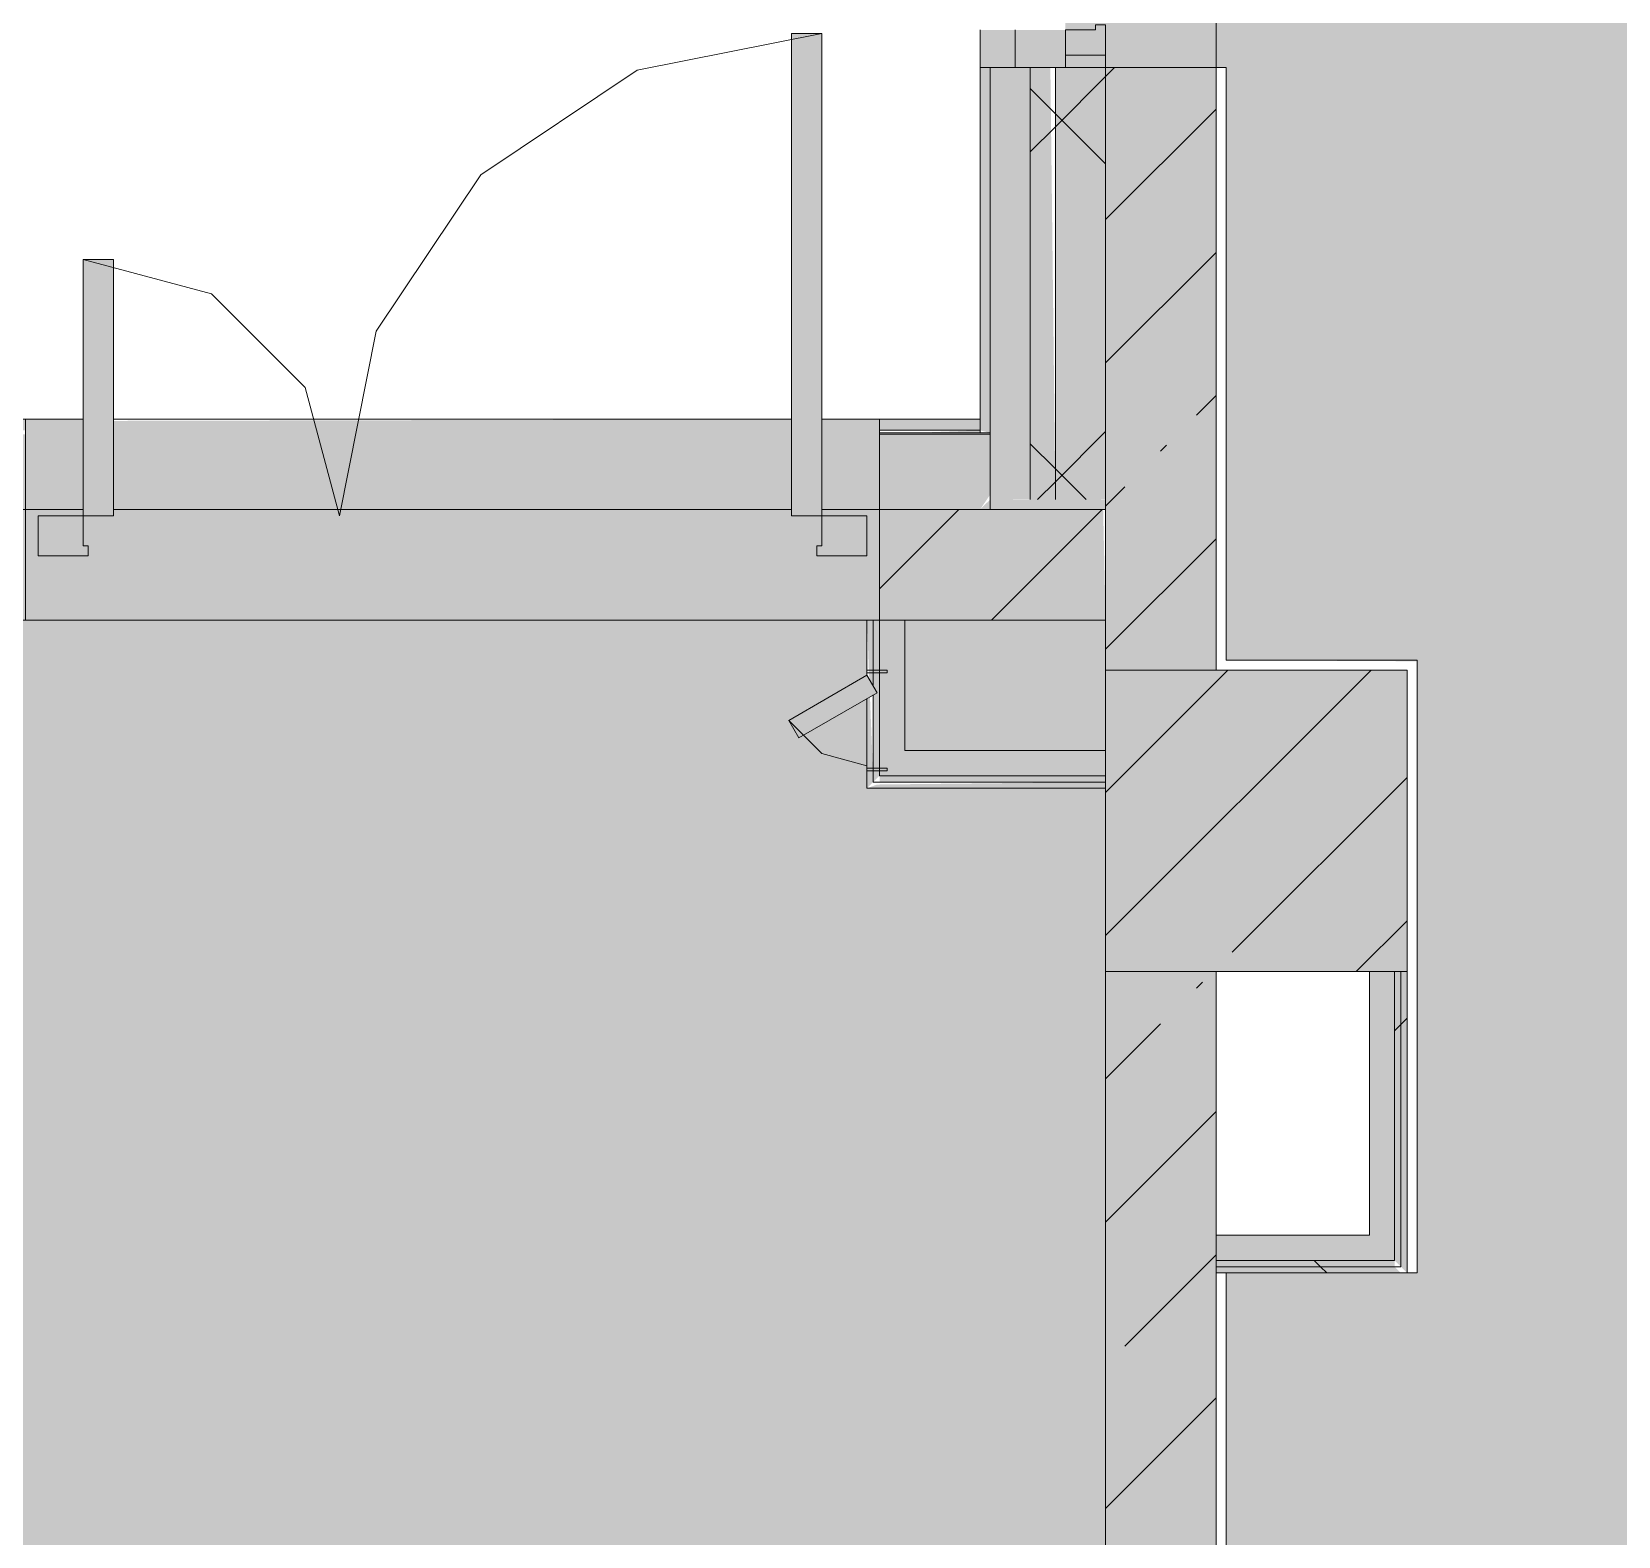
# Model space of a CAD drawing. Header units: millimetres. Extents: x -3817 to 677485, y -22715 to 103890.
# Drawn here: x -833.7 to -808.83, y -19433.99 to -19410.4 of the extents above; entities that cross this region are included whole.
import ezdxf

# ---------------------------------------------------------------- set-up
doc = ezdxf.new("R2010")
doc.units = ezdxf.units.MM
doc.layers.add('PDF _Геометрия', color=7, linetype='Continuous', true_color=0x1d1d1d)
doc.layers.add('PDF _Сплошная заливка', color=7, linetype='Continuous', true_color=0xffffff)

msp = doc.modelspace()

# ---------------------------------------------------------------- hatches: boundary and pattern name
at = {"layer": 'PDF _Сплошная заливка', "transparency": 33554559}
h = msp.add_hatch(color=256, dxfattribs=at)
h.paths.add_polyline_path([(-818.677, -19417.74), (-818.047, -19417.736), (-818.047, -19410.966), (-818.677, -19410.966), (-818.677, -19416.693), (-818.677, -19416.716), (-818.677, -19417.736)], flags=0)
h.paths.add_polyline_path([(-818.047, -19397.581), (-818.047, -19388.684), (-818.677, -19388.684), (-818.677, -19397.581), (-818.283, -19397.581)], flags=0)
h = msp.add_hatch(color=256, dxfattribs=at)
h.paths.add_polyline_path([(-817.653, -19417.74), (-817.732, -19410.966), (-818.047, -19410.966), (-818.047, -19417.74), (-817.732, -19417.74)], flags=0)
h.paths.add_polyline_path([(-818.047, -19397.581), (-817.653, -19397.581), (-817.732, -19388.684), (-818.047, -19388.684), (-818.047, -19395.88)], flags=0)
h = msp.add_hatch(color=256, dxfattribs=at)
h.paths.add_polyline_path([(-817.03, -19417.74), (-816.866, -19417.736), (-816.866, -19410.966), (-817.653, -19410.966), (-817.653, -19417.74)], flags=0)
h.paths.add_polyline_path([(-817.496, -19397.581), (-816.866, -19397.581), (-816.866, -19388.684), (-817.653, -19388.684), (-817.653, -19397.581)], flags=0)
h = msp.add_hatch(color=256, dxfattribs=at)
h.paths.add_polyline_path([(-750.285, -19511.12), (-750.285, -19511.097), (-761.506, -19511.12), (-761.466, -19511.908), (-750.64, -19511.908), (-750.64, -19511.12)], flags=0)
h.paths.add_polyline_path([(-741.829, -19511.916), (-741.679, -19511.908), (-741.758, -19511.097), (-750.285, -19511.12), (-750.285, -19511.908), (-741.829, -19511.908)], flags=0)
h.paths.add_polyline_path([(-787.182, -19511.916), (-787.11, -19511.908), (-784.82, -19511.908), (-784.82, -19511.097), (-787.182, -19511.097)], flags=0)
h.paths.add_polyline_path([(-784.426, -19511.908), (-774.001, -19511.908), (-774.001, -19511.12), (-784.465, -19511.12), (-784.465, -19511.908)], flags=0)
h.paths.add_polyline_path([(-769.938, -19511.908), (-769.781, -19511.908), (-769.781, -19511.097), (-773.647, -19511.12), (-773.647, -19511.908), (-770.012, -19511.908)], flags=0)
h.paths.add_polyline_path([(-764.734, -19511.097), (-764.655, -19510.963), (-764.734, -19511.068)], flags=0)
h.paths.add_polyline_path([(-761.86, -19511.908), (-761.86, -19511.097), (-764.734, -19511.097), (-764.734, -19511.908)], flags=0)
h.paths.add_polyline_path([(-773.332, -19510.805), (-773.253, -19510.805), (-773.332, -19510.648)], flags=0)
h.paths.add_polyline_path([(-744.112, -19395.613), (-744.112, -19395.928), (-747.006, -19395.928), (-746.698, -19396.462), (-746.971, -19396.62), (-747.37, -19395.928), (-750.805, -19395.928), (-750.805, -19395.613), (-747.552, -19395.613), (-747.652, -19395.376), (-747.406, -19395.235), (-747.188, -19395.613), (-744.175, -19395.613)], flags=0)
h.paths.add_polyline_path([(-748.364, -19395.227), (-748.266, -19395.227), (-748.266, -19395.128)], flags=0)
h.paths.add_polyline_path([(-817.496, -19398.172), (-817.496, -19397.581), (-818.834, -19397.581), (-818.834, -19398.172), (-817.653, -19398.172)], flags=0)
h.paths.add_polyline_path([(-817.496, -19410.376), (-818.834, -19410.376), (-818.834, -19410.966), (-817.496, -19410.966), (-817.496, -19410.77)], flags=0)
h.paths.add_polyline_path([(-764.734, -19510.176), (-764.655, -19509.861), (-741.679, -19509.861), (-741.679, -19510.01), (-722.381, -19510.01), (-722.381, -19506.869), (-717.674, -19506.869), (-717.657, -19510.018), (-703.521, -19510.018), (-703.521, -19479.281), (-697.421, -19479.281), (-697.421, -19478.257), (-705.137, -19478.257), (-705.137, -19477.942), (-697.421, -19477.942), (-697.421, -19455.689), (-692.854, -19455.689), (-692.854, -19443.8), (-700.571, -19443.8), (-700.571, -19443.485), (-692.854, -19443.485), (-692.854, -19442.461), (-744.27, -19442.461), (-744.27, -19402.699), (-744.175, -19402.618), (-744.112, -19402.305), (-742.475, -19402.384), (-742.475, -19402.699), (-742.38, -19402.699), (-742.38, -19392.384), (-742.538, -19392.384), (-742.538, -19395.534), (-743.483, -19395.613), (-743.483, -19395.691), (-744.175, -19395.534), (-744.175, -19395.227), (-748.364, -19395.227), (-748.364, -19392.384), (-764.742, -19392.461), (-764.742, -19395.376), (-772.414, -19395.376), (-771.791, -19396.454), (-772.064, -19396.612), (-772.773, -19395.376), (-773.718, -19395.376), (-773.718, -19392.227), (-811.984, -19392.227), (-811.984, -19395.376), (-814.976, -19395.376), (-814.976, -19397.581), (-816.866, -19397.581), (-816.866, -19398.25), (-817.023, -19398.172), (-817.496, -19398.172), (-817.496, -19398.644), (-818.834, -19398.644), (-818.834, -19409.903), (-817.496, -19409.903), (-817.496, -19410.376), (-816.866, -19410.376), (-816.866, -19410.966), (-814.976, -19410.966), (-814.976, -19420.257), (-811.984, -19420.274), (-811.984, -19429.863), (-814.976, -19429.863), (-814.976, -19444.032), (-811.984, -19444.032), (-811.984, -19448.756), (-812.141, -19448.756), (-812.141, -19449.056), (-812.732, -19449.056), (-812.732, -19448.76), (-814.976, -19448.76), (-814.976, -19462.933), (-811.984, -19462.933), (-811.984, -19472.539), (-814.976, -19472.539), (-814.976, -19483.562), (-787.182, -19483.562), (-787.182, -19509.861), (-769.623, -19509.861), (-769.623, -19507.026), (-764.899, -19507.026), (-764.899, -19510.018), (-764.742, -19510.018), (-764.742, -19510.176)], flags=0)
h.paths.add_polyline_path([(-717.753, -19472.964), (-722.153, -19472.964), (-722.153, -19472.795), (-723.138, -19472.795), (-723.138, -19466.968), (-722.153, -19466.968), (-722.153, -19466.728), (-717.161, -19466.728), (-717.161, -19472.964), (-717.674, -19472.964)], flags=0)
h.paths.add_polyline_path([(-765.135, -19471.988), (-769.398, -19471.988), (-769.395, -19467.725), (-765.135, -19467.725), (-765.135, -19470.367)], flags=0)
h.paths.add_polyline_path([(-765.135, -19424.911), (-769.395, -19424.911), (-769.395, -19420.643), (-765.127, -19420.643), (-765.127, -19424.911)], flags=0)
h.paths.add_polyline_path([(-744.112, -19394.636), (-744.112, -19392.384), (-747.774, -19392.384), (-747.774, -19394.636), (-746.225, -19394.636)], flags=0)
h = msp.add_hatch(color=256, dxfattribs=at)
h.paths.add_polyline_path([(-815.847, -19420.415), (-815.134, -19420.415), (-815.134, -19410.966), (-816.866, -19410.966), (-816.866, -19420.415)], flags=0)
h.paths.add_polyline_path([(-816.866, -19397.581), (-815.134, -19397.581), (-815.134, -19395.219), (-816.866, -19395.227)], flags=0)
at = {"layer": 'PDF _Сплошная заливка', "true_color": 0xe2e2e2, "transparency": 33554559}
h = msp.add_hatch(color=254, dxfattribs=at)
h.paths.add_polyline_path([(-817.496, -19410.77), (-816.866, -19410.77), (-816.866, -19410.297), (-817.023, -19410.376), (-817.496, -19410.376)], flags=0)
h.paths.add_polyline_path([(-816.866, -19398.25), (-816.866, -19397.778), (-817.496, -19397.778), (-817.496, -19398.172), (-817.023, -19398.172)], flags=0)
msp.add_hatch(color=254, dxfattribs=at).paths.add_polyline_path([(-821.787, -19417.992), (-821.314, -19417.992), (-821.314, -19410.433), (-821.787, -19410.433), (-821.787, -19417.895)])
at = {"layer": 'PDF _Сплошная заливка', "transparency": 33554559}
h = msp.add_hatch(color=256, dxfattribs=at)
h.paths.add_polyline_path([(-818.834, -19417.895), (-818.283, -19417.895), (-818.283, -19417.74), (-818.677, -19417.74)], flags=0)
h.paths.add_polyline_path([(-818.283, -19417.356), (-818.283, -19417.347), (-818.686, -19416.691), (-818.677, -19416.716), (-818.582, -19416.87)], flags=0)
h.paths.add_polyline_path([(-819.866, -19416.653), (-818.834, -19416.653), (-818.834, -19416.48), (-820.409, -19416.48), (-820.409, -19416.653)], flags=0)
h.paths.add_polyline_path([(-833.794, -19416.653), (-833.794, -19416.48), (-846.542, -19416.48), (-846.542, -19416.653), (-835.209, -19416.653)], flags=0)
h = msp.add_hatch(color=256, dxfattribs=at)
h.paths.add_polyline_path([(-833.794, -19417.895), (-832.889, -19417.895), (-832.889, -19416.48), (-833.794, -19416.48), (-833.794, -19417.736)], flags=0)
h.paths.add_polyline_path([(-832.416, -19417.895), (-821.787, -19417.895), (-821.787, -19416.48), (-832.416, -19416.505), (-832.416, -19417.736)], flags=0)
h.paths.add_polyline_path([(-821.314, -19417.895), (-820.409, -19417.895), (-820.409, -19416.48), (-821.314, -19416.48), (-821.314, -19417.736)], flags=0)
h = msp.add_hatch(color=256, dxfattribs=at)
h.paths.add_polyline_path([(-845.372, -19417.895), (-842.455, -19417.834), (-842.455, -19416.716), (-845.762, -19416.716), (-845.744, -19417.895)], flags=0)
h.paths.add_polyline_path([(-833.794, -19417.895), (-833.794, -19416.716), (-835.369, -19416.716), (-835.369, -19417.895)], flags=0)
h.paths.add_polyline_path([(-818.834, -19417.895), (-818.677, -19417.665), (-818.677, -19416.716), (-820.409, -19416.716), (-820.409, -19417.895), (-819.866, -19417.895)], flags=0)
for points in [[(-817.732, -19417.895), (-816.866, -19417.895), (-816.866, -19417.74), (-818.283, -19417.74), (-818.283, -19417.895), (-817.951, -19417.895)], [(-820.507, -19422.167), (-820.409, -19422.068), (-820.409, -19419.627), (-820.507, -19419.627), (-820.507, -19421.475)], [(-816.866, -19425.139), (-812.141, -19425.139), (-812.141, -19420.415), (-816.866, -19420.415), (-816.866, -19421.54)], [(-816.866, -19422.167), (-816.866, -19422.068), (-820.409, -19422.068), (-820.409, -19422.167), (-817.434, -19422.167)], [(-816.866, -19467.657), (-815.134, -19467.657), (-815.134, -19425.139), (-816.866, -19425.139), (-816.866, -19462.933)], [(-812.341, -19429.765), (-812.338, -19429.765), (-812.338, -19429.666), (-815.134, -19429.666), (-815.134, -19429.765), (-812.732, -19429.765)], [(-812.24, -19429.863), (-812.338, -19429.765), (-815.134, -19429.765), (-815.134, -19429.863), (-812.338, -19429.863)]]:
    msp.add_hatch(color=256, dxfattribs=at).paths.add_polyline_path(points)
h = msp.add_hatch(color=256, dxfattribs=at)
h.paths.add_polyline_path([(-820.409, -19419.627), (-816.866, -19419.627), (-816.905, -19417.895), (-820.409, -19417.897)], flags=0)
h.paths.add_polyline_path([(-833.794, -19419.627), (-833.794, -19417.895), (-835.369, -19417.897), (-835.369, -19419.627)], flags=0)
h.paths.add_polyline_path([(-843.636, -19419.627), (-842.455, -19419.627), (-842.455, -19417.895), (-845.369, -19417.897), (-845.369, -19419.468), (-843.636, -19419.468)], flags=0)
h = msp.add_hatch(color=256, dxfattribs=at)
h.paths.add_polyline_path([(-832.889, -19417.992), (-832.889, -19418.622), (-833.597, -19418.622), (-833.597, -19417.992)], flags=0)
h.paths.add_polyline_path([(-833.794, -19419.627), (-820.409, -19419.627), (-820.409, -19417.895), (-821.314, -19417.895), (-821.393, -19417.992), (-821.787, -19417.992), (-821.787, -19417.895), (-832.416, -19417.897), (-832.416, -19417.992), (-832.889, -19417.992), (-832.889, -19417.895), (-833.794, -19417.897), (-833.794, -19418.622)], flags=0)
h.paths.add_polyline_path([(-821.393, -19418.622), (-821.314, -19418.464), (-821.314, -19417.992), (-820.606, -19417.992), (-820.606, -19418.622), (-821.314, -19418.622)], flags=0)
at = {"layer": 'PDF _Сплошная заливка', "true_color": 0xe2e2e2, "transparency": 33554559}
h = msp.add_hatch(color=254, dxfattribs=at)
h.paths.add_polyline_path([(-821.393, -19418.622), (-820.606, -19418.622), (-820.606, -19417.992), (-821.314, -19417.992), (-821.314, -19418.464)], flags=0)
h.paths.add_polyline_path([(-832.889, -19418.622), (-832.81, -19418.622), (-832.889, -19418.464), (-832.889, -19417.992), (-833.597, -19417.992), (-833.597, -19418.622)], flags=0)
at = {"layer": 'PDF _Сплошная заливка', "transparency": 33554559}
h = msp.add_hatch(color=256, dxfattribs=at)
h.paths.add_polyline_path([(-843.636, -19484.192), (-816.866, -19484.192), (-816.866, -19422.265), (-820.448, -19422.206), (-820.606, -19422.265), (-820.606, -19420.857), (-821.676, -19421.475), (-821.833, -19421.202), (-820.606, -19420.494), (-820.606, -19419.627), (-835.369, -19419.627), (-835.369, -19419.793), (-842.455, -19419.793), (-842.455, -19419.627), (-843.636, -19419.627), (-843.573, -19423.168), (-836.55, -19423.168), (-836.55, -19423.562), (-843.636, -19423.562), (-843.636, -19433.404), (-840.093, -19433.404), (-840.093, -19433.798), (-843.636, -19433.798), (-843.636, -19441.674), (-831.432, -19441.674), (-831.432, -19453.001), (-833.074, -19453.767), (-834.935, -19461.422), (-840.134, -19450.272), (-841.994, -19457.926), (-843.636, -19458.692), (-843.636, -19470.367)], flags=0)
h.paths.add_polyline_path([(-816.988, -19421.675), (-816.866, -19421.675), (-816.866, -19419.627), (-820.015, -19419.627), (-820.015, -19421.675), (-818.136, -19421.675)], flags=0)
h = msp.add_hatch(color=256, dxfattribs=at)
h.paths.add_polyline_path([(-820.606, -19422.265), (-820.507, -19422.167), (-820.559, -19420.83), (-820.606, -19420.857), (-820.606, -19421.475)], flags=0)
h.paths.add_polyline_path([(-820.507, -19420.664), (-820.507, -19419.627), (-820.606, -19419.627), (-820.57, -19420.556)], flags=0)
at = {"layer": 'PDF _Сплошная заливка', "true_color": 0xe7e7e7, "transparency": 33554559}
for points in [[(-817.992, -19422.068), (-816.866, -19422.068), (-816.866, -19421.675), (-820.015, -19421.675), (-820.015, -19422.068)], [(-814.976, -19429.666), (-812.732, -19429.666), (-812.732, -19429.273), (-815.134, -19429.273), (-815.134, -19429.666)]]:
    msp.add_hatch(color=254, dxfattribs=at).paths.add_polyline_path(points)

# ---------------------------------------------------------------- linework, layer by layer
at = {"layer": 'PDF _Геометрия', "color": 7, "lineweight": 9}
for points in [[(-881.233, -19416.48), (-832.889, -19416.48), (-833.794, -19416.48), (-882.218, -19416.48), (-882.218, -19390.495), (-882.218, -19388.684), (-882.218, -19388.526), (-897.572, -19388.526)], [(-820.606, -19420.857), (-820.606, -19422.265), (-820.507, -19422.265), (-820.015, -19422.265), (-816.866, -19422.265), (-816.866, -19421.675), (-820.015, -19421.675), (-820.015, -19419.627), (-816.866, -19419.627), (-816.866, -19417.895), (-818.834, -19417.895), (-820.409, -19417.895), (-820.409, -19416.653), (-818.834, -19416.653), (-818.834, -19410.966), (-816.866, -19410.966), (-816.866, -19417.74), (-816.866, -19410.966), (-815.134, -19410.966), (-815.134, -19397.581), (-816.866, -19397.581)], [(-818.283, -19410.966), (-817.496, -19410.966), (-818.283, -19410.966), (-818.283, -19410.376)], [(-818.677, -19410.966), (-818.677, -19416.693), (-818.677, -19416.716), (-818.677, -19417.74), (-818.677, -19417.897)], [(-818.047, -19410.966), (-818.047, -19417.74)], [(-818.047, -19412.287), (-817.653, -19411.893), (-816.866, -19411.106)], [(-817.653, -19410.966), (-817.653, -19417.74)], [(-816.866, -19411.105), (-816.727, -19410.966)], [(-816.866, -19417.897), (-816.866, -19420.415), (-815.134, -19420.415), (-815.134, -19410.966), (-816.866, -19410.966)], [(-816.866, -19412.478), (-817.653, -19411.69), (-818.047, -19411.297)], [(-816.866, -19413.35), (-815.134, -19411.618)], [(-816.866, -19415.595), (-815.134, -19413.863)], [(-815.442, -19416.417), (-815.134, -19416.108)], [(-832.889, -19417.897), (-833.794, -19417.897), (-833.794, -19416.48), (-833.794, -19416.653), (-833.794, -19417.895), (-833.794, -19419.627), (-835.369, -19419.627), (-835.369, -19417.895), (-833.794, -19417.895)], [(-820.015, -19419.627), (-820.409, -19419.627), (-820.409, -19417.895), (-820.409, -19416.653), (-820.409, -19416.48), (-820.409, -19417.897), (-821.314, -19417.897)], [(-820.409, -19416.716), (-818.834, -19416.716), (-818.677, -19416.716), (-818.677, -19416.693), (-818.834, -19416.693), (-818.834, -19416.653)], [(-818.834, -19416.693), (-820.409, -19416.693)], [(-818.677, -19416.716), (-818.677, -19417.74)], [(-817.933, -19417.74), (-817.653, -19417.46), (-816.866, -19416.673)], [(-817.171, -19417.74), (-817.653, -19417.258), (-818.047, -19416.864)], [(-816.004, -19416.978), (-815.91, -19416.885)], [(-816.866, -19417.84), (-816.565, -19417.539)], [(-820.606, -19419.627), (-820.409, -19419.627), (-820.409, -19417.895), (-818.834, -19417.895), (-818.834, -19417.897), (-818.677, -19417.897), (-816.866, -19417.897), (-816.866, -19417.74)], [(-820.606, -19420.494), (-820.606, -19419.627), (-833.794, -19419.627), (-833.794, -19417.895), (-832.889, -19417.895)], [(-832.416, -19417.895), (-821.787, -19417.895)], [(-821.787, -19417.897), (-832.416, -19417.897)], [(-821.314, -19417.895), (-820.409, -19417.895)], [(-820.409, -19419.138), (-819.166, -19417.895)], [(-818.653, -19419.627), (-816.921, -19417.895)], [(-818.283, -19417.895), (-816.866, -19417.895)], [(-816.866, -19420.085), (-815.134, -19418.353)], [(-820.507, -19420.664), (-820.507, -19419.627)], [(-816.866, -19422.068), (-820.015, -19422.068), (-820.409, -19422.068), (-820.409, -19419.627)], [(-816.866, -19424.575), (-812.705, -19420.415)], [(-816.866, -19422.33), (-814.95, -19420.415)], [(-816.866, -19422.167), (-820.015, -19422.167), (-820.409, -19422.167), (-820.507, -19422.167), (-820.507, -19420.8)], [(-814.881, -19424.835), (-812.141, -19422.096)], [(-812.94, -19425.139), (-812.141, -19424.341)], [(-815.134, -19429.273), (-815.134, -19429.666), (-812.732, -19429.666), (-812.338, -19429.666), (-812.338, -19425.139)], [(-815.134, -19429.666), (-815.134, -19429.765), (-812.732, -19429.765), (-812.338, -19429.765), (-812.24, -19429.765), (-812.24, -19425.139)], [(-815.442, -19425.397), (-815.349, -19425.303)], [(-816.866, -19426.82), (-816.004, -19425.958)], [(-812.338, -19426.065), (-812.24, -19425.966), (-812.141, -19425.868)], [(-816.866, -19429.065), (-815.134, -19427.333)], [(-816.565, -19431.009), (-815.134, -19429.578)], [(-815.134, -19429.765), (-815.134, -19429.863)], [(-813.399, -19429.863), (-813.498, -19429.765), (-813.596, -19429.666)], [(-816.866, -19433.555), (-815.134, -19431.823)]]:
    msp.add_lwpolyline(points, dxfattribs=at)
at = {"layer": 'PDF _Геометрия', "color": 253, "lineweight": 9, "true_color": 0xaaaaaa}
for points in [[(-818.834, -19410.966), (-818.834, -19410.376), (-818.834, -19410.966), (-817.496, -19410.966)], [(-821.314, -19410.433), (-824.207, -19411.009), (-826.659, -19412.647), (-828.298, -19415.099), (-828.873, -19417.992), (-829.411, -19415.984), (-830.881, -19414.514), (-832.889, -19413.976)], [(-816.866, -19410.966), (-814.976, -19410.966), (-814.976, -19420.257), (-811.984, -19420.257), (-811.984, -19429.863), (-814.976, -19429.863), (-814.976, -19444.032), (-811.984, -19444.032), (-811.984, -19448.756), (-812.147, -19448.756)], [(-815.134, -19410.966), (-815.134, -19419.627)], [(-820.606, -19419.627), (-835.369, -19419.627), (-835.369, -19419.793), (-835.369, -19417.895), (-842.455, -19417.895), (-842.455, -19419.793), (-835.369, -19419.793), (-842.455, -19419.793), (-842.455, -19419.627), (-843.636, -19419.627), (-843.636, -19422.342)], [(-816.866, -19421.675), (-816.866, -19419.627), (-820.015, -19419.627)], [(-820.606, -19421.911), (-821.314, -19421.721), (-821.833, -19421.202)], [(-843.636, -19458.692), (-843.636, -19484.192), (-816.866, -19484.192), (-816.866, -19422.265)]]:
    msp.add_lwpolyline(points, dxfattribs=at)
for points in [[(-817.496, -19410.376), (-817.496, -19410.77), (-816.866, -19410.77), (-816.866, -19410.297), (-817.023, -19410.297), (-817.023, -19410.376)], [(-821.314, -19410.433), (-821.787, -19410.433), (-821.787, -19417.992), (-821.314, -19417.992)], [(-816.866, -19410.77), (-817.496, -19410.77), (-817.496, -19410.966), (-816.866, -19410.966)], [(-832.889, -19413.976), (-832.889, -19417.992), (-832.416, -19417.992), (-832.416, -19413.976)], [(-832.889, -19417.992), (-833.597, -19417.992), (-833.597, -19418.622), (-832.81, -19418.622), (-832.81, -19418.464), (-832.889, -19418.464)], [(-821.314, -19417.992), (-821.314, -19418.464), (-821.393, -19418.464), (-821.393, -19418.622), (-820.606, -19418.622), (-820.606, -19417.992)], [(-821.833, -19421.202), (-821.676, -19421.475), (-820.448, -19420.766), (-820.606, -19420.494)], [(-820.291, -19420.454), (-820.291, -19420.415), (-820.606, -19420.415), (-820.606, -19420.454)], [(-820.291, -19421.95), (-820.606, -19421.95), (-820.606, -19421.99), (-820.291, -19421.99)]]:
    msp.add_lwpolyline(points, close=True, dxfattribs=at)
at = {"layer": 'PDF _Геометрия', "color": 7, "lineweight": 9}
for points in [[(-821.787, -19416.48), (-832.416, -19416.48)], [(-818.829, -19416.48), (-821.314, -19416.48), (-820.409, -19416.48)], [(-816.866, -19441.674), (-816.866, -19419.627), (-843.636, -19419.627), (-843.636, -19441.674), (-829.07, -19441.674)], [(-812.141, -19420.415), (-816.866, -19420.415), (-816.866, -19425.139), (-812.141, -19425.139)], [(-812.732, -19463.524), (-812.732, -19467.657), (-812.141, -19467.657), (-812.141, -19462.933), (-812.24, -19462.933), (-812.732, -19462.933), (-815.134, -19462.933), (-815.134, -19429.863), (-812.732, -19429.863), (-812.24, -19429.863), (-812.141, -19429.863), (-812.141, -19425.139), (-812.732, -19425.139), (-812.732, -19429.273), (-815.134, -19429.273), (-815.134, -19425.139), (-816.866, -19425.139), (-816.866, -19467.657), (-815.134, -19467.657), (-815.134, -19463.524)]]:
    msp.add_lwpolyline(points, close=True, dxfattribs=at)
at = {"layer": 'PDF _Сплошная заливка', "color": 7, "lineweight": 60, "true_color": 0xfbfbfb, "transparency": 33554559}
msp.add_solid([(-817.496, -19410.966), (-816.866, -19410.966), (-817.496, -19410.77), (-816.866, -19410.77)], dxfattribs=at)
at = {"layer": 'PDF _Сплошная заливка', "lineweight": 60, "transparency": 33554559}
for points in [[(-818.677, -19416.693), (-818.677, -19410.966), (-818.834, -19416.653), (-818.834, -19410.966)], [(-818.834, -19416.693), (-818.834, -19416.653), (-819.866, -19416.693)], [(-818.834, -19416.716), (-818.835, -19416.693), (-818.836, -19416.716)], [(-820.507, -19422.265), (-816.866, -19422.265), (-820.448, -19422.206), (-816.866, -19422.167)], [(-812.24, -19429.765), (-812.24, -19425.139), (-812.338, -19429.666), (-812.338, -19425.139)], [(-812.141, -19429.863), (-812.141, -19425.139), (-812.24, -19429.765), (-812.24, -19425.139)]]:
    msp.add_solid(points, dxfattribs=at)
at = {"layer": 'PDF _Сплошная заливка', "color": 254, "lineweight": 60, "true_color": 0xe2e2e2, "transparency": 33554559}
for points in [[(-832.416, -19417.992), (-832.416, -19413.976), (-832.889, -19417.992), (-832.889, -19413.976)], [(-821.676, -19421.475), (-820.448, -19420.766), (-821.833, -19421.202), (-820.606, -19420.494)]]:
    msp.add_solid(points, dxfattribs=at)
at = {"layer": 'PDF _Сплошная заливка', "color": 254, "lineweight": 60, "true_color": 0xe7e7e7, "transparency": 33554559}
for points in [[(-820.015, -19422.068), (-820.015, -19419.627), (-820.409, -19422.068), (-820.409, -19419.627)], [(-812.338, -19429.666), (-812.338, -19425.139), (-812.732, -19429.666), (-812.732, -19425.139)]]:
    msp.add_solid(points, dxfattribs=at)

doc.saveas('drawing.dxf')
